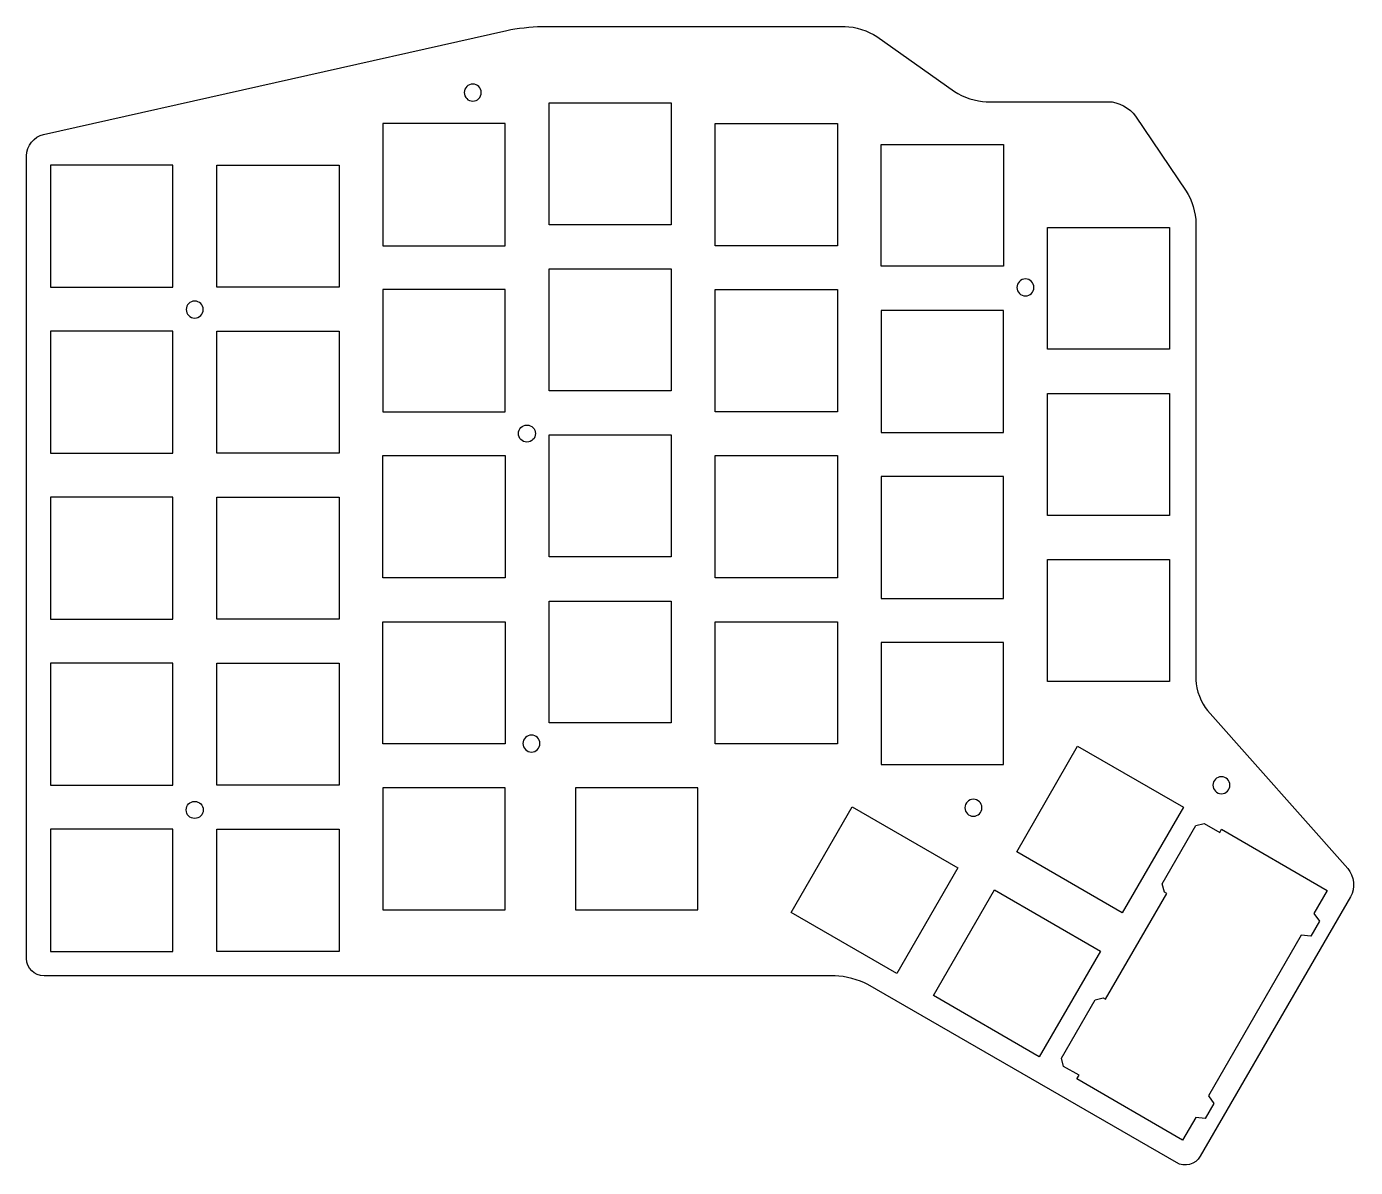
# Model space of a CAD drawing. Header units: millimetres. Extents: x -45 to 107, y -214 to -83.
import ezdxf

# ---------------------------------------------------------------- set-up
doc = ezdxf.new("R2010")
doc.units = ezdxf.units.MM
doc.header["$MEASUREMENT"] = 0
doc.layers.add('レイヤー 1', color=7, linetype='Continuous', lineweight=0)

msp = doc.modelspace()

# ---------------------------------------------------------------- linework, layer by layer
at = {"layer": 'レイヤー 1', "color": 250, "lineweight": 25, "true_color": 0x231815}
for points in [[(14.68, -91.51), (28.69, -91.51), (28.69, -105.5), (14.68, -105.5), (14.68, -91.51)], [(9.65, -93.88), (-4.37, -93.88), (-4.37, -107.89), (9.65, -107.89), (9.65, -93.88)], [(33.73, -93.88), (47.74, -93.88), (47.74, -107.89), (33.73, -107.89), (33.73, -93.88)], [(52.78, -96.27), (66.79, -96.27), (66.79, -110.26), (52.78, -110.26), (52.78, -96.27)], [(-28.45, -98.64), (-42.47, -98.64), (-42.47, -112.65), (-28.45, -112.65), (-28.45, -98.64)], [(-23.42, -98.64), (-9.4, -98.64), (-9.4, -112.65), (-23.42, -112.65), (-23.42, -98.64)], [(71.83, -105.79), (85.84, -105.79), (85.84, -119.78), (71.83, -119.78), (71.83, -105.79)], [(14.68, -110.56), (28.69, -110.56), (28.69, -124.55), (14.68, -124.55), (14.68, -110.56)], [(9.65, -112.93), (-4.37, -112.93), (-4.37, -126.94), (9.65, -126.94), (9.65, -112.93)], [(33.73, -112.93), (47.74, -112.93), (47.74, -126.94), (33.73, -126.94), (33.73, -112.93)], [(66.52, -113.69)], [(66.79, -115.32), (52.78, -115.32), (52.78, -129.31), (66.79, -129.31), (66.79, -115.32)], [(-28.45, -117.69), (-42.47, -117.69), (-42.47, -131.7), (-28.45, -131.7), (-28.45, -117.69)], [(-23.42, -117.69), (-9.4, -117.69), (-9.4, -131.7), (-23.42, -131.7), (-23.42, -117.69)], [(71.83, -124.84), (85.84, -124.84), (85.84, -138.83), (71.83, -138.83), (71.83, -124.84)], [(14.68, -129.61), (28.69, -129.61), (28.69, -143.6), (14.68, -143.6), (14.68, -129.61)], [(-4.37, -131.98), (9.65, -131.98), (9.65, -145.99), (-4.37, -145.99), (-4.37, -131.98)], [(33.73, -131.98), (47.74, -131.98), (47.74, -145.99), (33.73, -145.99), (33.73, -131.98)], [(66.79, -134.37), (52.78, -134.37), (52.78, -148.36), (66.79, -148.36), (66.79, -134.37)], [(-28.45, -136.74), (-42.47, -136.74), (-42.47, -150.75), (-28.45, -150.75), (-28.45, -136.74)], [(-23.42, -136.74), (-9.4, -136.74), (-9.4, -150.75), (-23.42, -150.75), (-23.42, -136.74)], [(71.83, -143.89), (85.84, -143.89), (85.84, -157.88), (71.83, -157.88), (71.83, -143.89)], [(14.68, -148.66), (28.69, -148.66), (28.69, -162.65), (14.68, -162.65), (14.68, -148.66)], [(-4.37, -151.03), (9.65, -151.03), (9.65, -165.04), (-4.37, -165.04), (-4.37, -151.03)], [(33.73, -151.03), (47.74, -151.03), (47.74, -165.04), (33.73, -165.04), (33.73, -151.03)], [(66.79, -153.42), (52.78, -153.42), (52.78, -167.41), (66.79, -167.41), (66.79, -153.42)], [(-28.45, -155.79), (-42.47, -155.79), (-42.47, -169.8), (-28.45, -169.8), (-28.45, -155.79)], [(-23.42, -155.79), (-9.4, -155.79), (-9.4, -169.8), (-23.42, -169.8), (-23.42, -155.79)], [(68.31, -177.43), (75.29, -165.3), (87.42, -172.31), (80.41, -184.44), (68.31, -177.43)], [(9.65, -170.08), (-4.37, -170.08), (-4.37, -184.09), (9.65, -184.09), (9.65, -170.08)], [(31.73, -170.08), (17.71, -170.08), (17.71, -184.09), (31.73, -184.09), (31.73, -170.08)], [(42.44, -184.41), (49.43, -172.28), (61.56, -179.28), (54.55, -191.41), (42.44, -184.41)], [(-28.45, -174.84), (-42.47, -174.84), (-42.47, -188.85), (-28.45, -188.85), (-28.45, -174.84)], [(-23.42, -174.84), (-9.4, -174.84), (-9.4, -188.85), (-23.42, -188.85), (-23.42, -174.84)], [(58.78, -193.93), (65.77, -181.8), (77.9, -188.81), (70.89, -200.94), (58.78, -193.93)]]:
    msp.add_lwpolyline(points, dxfattribs=at)
at = {"layer": 'レイヤー 1', "color": 18, "lineweight": 25, "true_color": 0x000000}
msp.add_lwpolyline([(103.91, -181.85), (102.37, -184.5), (103.01, -185.39), (102.01, -187.12), (100.92, -187.01), (90.29, -205.41), (90.92, -206.3), (89.92, -208.03), (88.83, -207.92), (87.33, -210.5), (75.21, -203.49), (75.45, -203.07), (73.68, -202.05), (73.42, -201.09), (77.28, -194.43), (78.23, -194.17), (78.49, -194.32), (85.51, -182.2), (85.25, -182.06), (84.99, -181.1), (88.85, -174.43), (89.8, -174.18), (91.58, -175.21), (91.79, -174.84)], close=True, dxfattribs=at)
at = {"layer": 'レイヤー 1', "color": 250, "lineweight": 25, "true_color": 0x231815}
for centre in [(12.15, -129.45), (-25.95, -172.63)]:
    msp.add_circle(centre, 0.975, dxfattribs=at)
for points, knots in [([(88.86, -157.74), (88.86, -158.84), (89.45, -160.41), (90.18, -161.23), (90.18, -161.23), (106.26, -179.36), (106.26, -179.36), (106.99, -180.18), (107.14, -181.63), (106.59, -182.58), (106.59, -182.58), (89.35, -212.36), (89.35, -212.36), (88.8, -213.31), (87.57, -213.64), (86.61, -213.09), (86.61, -213.09), (51.22, -192.67), (51.22, -192.67), (50.27, -192.12), (48.59, -191.67), (47.49, -191.67), (47.49, -191.67), (47.49, -191.67), (47.49, -191.67), (47.49, -191.67), (-43.22, -191.67), (-43.22, -191.67), (-44.32, -191.67), (-45.22, -190.77), (-45.22, -189.67), (-45.22, -189.67), (-45.22, -97.57), (-45.22, -97.57), (-45.22, -96.47), (-44.35, -95.37), (-43.27, -95.13), (-43.27, -95.13), (9.85, -83.19), (9.85, -83.19), (10.92, -82.95), (12.7, -82.75), (13.8, -82.75), (13.8, -82.75), (48.63, -82.75), (48.63, -82.75), (49.73, -82.75), (51.36, -83.27), (52.26, -83.91), (52.26, -83.91), (61.18, -90.22), (61.18, -90.22), (62.08, -90.85), (63.71, -91.37), (64.81, -91.37), (64.81, -91.37), (78.81, -91.37), (78.81, -91.37), (79.91, -91.37), (81.32, -92.12), (81.93, -93.03), (81.93, -93.03), (87.74, -101.65), (87.74, -101.65), (88.36, -102.57), (88.86, -104.21), (88.86, -105.31), (88.86, -105.31), (88.86, -157.78), (88.86, -157.78)], [0, 0, 0, 0, 1, 1, 1, 2, 2, 2, 3, 3, 3, 4, 4, 4, 5, 5, 5, 6, 6, 6, 7, 7, 7, 8, 8, 8, 9, 9, 9, 10, 10, 10, 11, 11, 11, 12, 12, 12, 13, 13, 13, 14, 14, 14, 15, 15, 15, 16, 16, 16, 17, 17, 17, 18, 18, 18, 19, 19, 19, 20, 20, 20, 21, 21, 21, 22, 22, 22, 23, 23, 23, 23]), ([(6.91, -90.33), (6.91, -90.87), (6.47, -91.31), (5.93, -91.31), (5.39, -91.31), (4.96, -90.87), (4.96, -90.33), (4.96, -89.79), (5.39, -89.36), (5.93, -89.36), (6.47, -89.36), (6.91, -89.79), (6.91, -90.33)], [0, 0, 0, 0, 1, 1, 1, 2, 2, 2, 3, 3, 3, 4, 4, 4, 4]), ([(70.28, -112.68), (70.28, -113.22), (69.84, -113.66), (69.3, -113.66), (68.76, -113.66), (68.33, -113.22), (68.33, -112.68), (68.33, -112.14), (68.76, -111.71), (69.3, -111.71), (69.84, -111.71), (70.28, -112.14), (70.28, -112.68)], [0, 0, 0, 0, 1, 1, 1, 2, 2, 2, 3, 3, 3, 4, 4, 4, 4]), ([(-24.97, -115.22), (-24.97, -115.76), (-25.41, -116.2), (-25.95, -116.2), (-26.49, -116.2), (-26.92, -115.76), (-26.92, -115.22), (-26.92, -114.68), (-26.49, -114.25), (-25.95, -114.25), (-25.41, -114.25), (-24.97, -114.68), (-24.97, -115.22)], [0, 0, 0, 0, 1, 1, 1, 2, 2, 2, 3, 3, 3, 4, 4, 4, 4]), ([(13.64, -165.01), (13.64, -165.54), (13.2, -165.98), (12.66, -165.98), (12.12, -165.98), (11.69, -165.54), (11.69, -165.01), (11.69, -164.47), (12.12, -164.03), (12.66, -164.03), (13.2, -164.03), (13.64, -164.47), (13.64, -165.01)], [0, 0, 0, 0, 1, 1, 1, 2, 2, 2, 3, 3, 3, 4, 4, 4, 4]), ([(92.75, -169.79), (92.75, -170.33), (92.31, -170.77), (91.77, -170.77), (91.23, -170.77), (90.8, -170.33), (90.8, -169.79), (90.8, -169.25), (91.23, -168.82), (91.77, -168.82), (92.31, -168.82), (92.75, -169.25), (92.75, -169.79)], [0, 0, 0, 0, 1, 1, 1, 2, 2, 2, 3, 3, 3, 4, 4, 4, 4]), ([(64.31, -172.37), (64.31, -172.91), (63.87, -173.35), (63.33, -173.35), (62.8, -173.35), (62.36, -172.91), (62.36, -172.37), (62.36, -171.83), (62.8, -171.4), (63.33, -171.4), (63.87, -171.4), (64.31, -171.83), (64.31, -172.37)], [0, 0, 0, 0, 1, 1, 1, 2, 2, 2, 3, 3, 3, 4, 4, 4, 4])]:
    msp.add_open_spline(points, degree=3, knots=knots, dxfattribs=at)

doc.saveas('drawing.dxf')
